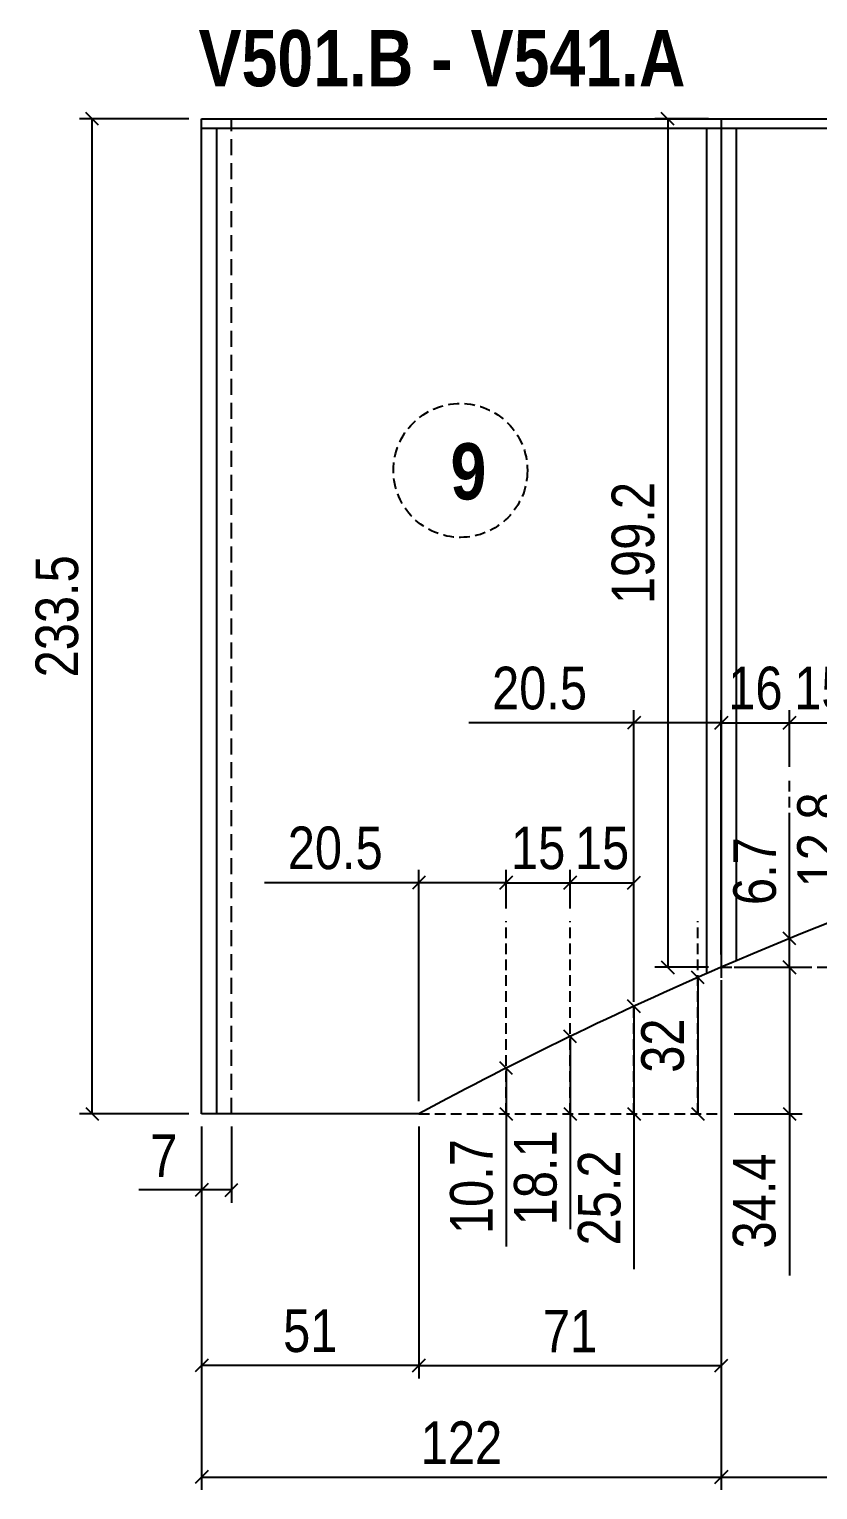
# Model space of a CAD drawing. Extents: x -15895 to 12929, y -2522 to 15173.
# Drawn here: x 10203.2 to 10388.3, y 4636.3 to 4979.1 of the extents above; entities that cross this region are included whole.
import ezdxf

# ---------------------------------------------------------------- set-up
doc = ezdxf.new("R2010")
doc.units = 0
doc.header["$PDMODE"] = 35
doc.header["$PDSIZE"] = -10
doc.linetypes.add('DASHED', pattern=[0.75, 0.5, -0.25])
doc.linetypes.add('HIDDEN', pattern=[0.375, 0.25, -0.125])
for name, color, linetype in [('COTA', 241, 'Continuous'), ('NOMENCLATURA', 7, 'Continuous'), ('Painéis', 200, 'Continuous'), ('SARR_2.2x7', 40, 'Continuous'), ('SARR_3.5x7', 81, 'Continuous')]:
    doc.layers.add(name, color=color, linetype=linetype)
doc.styles.add('COTA TECNICA', font='techl___.ttf', dxfattribs={"height": 10})
doc.styles.add('TECNICA', font='techb___.ttf', dxfattribs={"height": 10})
doc.dimstyles.new('PAINEL', dxfattribs={"dimtxt": 10, "dimasz": 3, "dimexe": 3, "dimexo": 3, "dimgap": 3, "dimtad": 1, "dimdec": 1, "dimzin": 12, "dimdsep": 46, "dimtxsty": 'COTA TECNICA', "dimblk1": 'OBLIQUE', "dimblk2": 'OBLIQUE', "dimsah": 1, "dimcen": 0.9, "dimclrd": 4, "dimclre": 4, "dimclrt": 240, "dimadec": 1, "dimazin": 3, "dimtfac": 1, "dimtdec": 1, "dimtmove": 0, "dimatfit": 3, "dimfxl": 1, "dimtolj": 1, "dimtzin": 12, "dimarcsym": 0})

# ---------------------------------------------------------------- blocks, each defined once
blk = doc.blocks.new('_Oblique')
at = {"color": 0, "linetype": 'ByBlock', "lineweight": -2}
blk.add_line((-0.5, -0.5), (0.5, 0.5), dxfattribs=at)
blk = doc.blocks.new('*D2041')
at = {"layer": 'COTA', "color": 4, "lineweight": -2, "transparency": 16777216}
for p, q in [((10243.64, 4721.55), (10243.64, 4662.45)), ((10294.64, 4721.55), (10294.64, 4662.45)), ((10294.64, 4665.45), (10243.64, 4665.45))]:
    blk.add_line(p, q, dxfattribs=at)
at = {"layer": 'Defpoints', "color": 0, "transparency": 16777216}
for p in [(10243.64, 4724.55), (10294.64, 4724.55), (10243.64, 4665.45)]:
    blk.add_point(p, dxfattribs=at)
at = {"layer": 'COTA', "color": 4, "lineweight": -2, "transparency": 16777216, "xscale": 3, "yscale": 3, "zscale": 3, "rotation": 180}
blk.add_blockref('_Oblique', (10243.64, 4665.45), dxfattribs=at)
at = {"layer": 'COTA', "color": 4, "lineweight": -2, "transparency": 16777216, "xscale": 3, "yscale": 3, "zscale": 3}
blk.add_blockref('_Oblique', (10294.64, 4665.45), dxfattribs=at)
at = {"layer": 'COTA', "color": 240, "transparency": 16777216, "insert": (10269.14, 4673.56), "char_height": 10, "attachment_point": 5, "style": 'COTA TECNICA'}
blk.add_mtext('\\A1;51', dxfattribs=at)
blk = doc.blocks.new('*D2042')
at = {"layer": 'COTA', "color": 4, "lineweight": -2, "transparency": 16777216}
for p, q in [((10365.64, 4755.94), (10365.64, 4662.45)), ((10294.64, 4721.55), (10294.64, 4662.45)), ((10294.64, 4665.45), (10365.64, 4665.45))]:
    blk.add_line(p, q, dxfattribs=at)
at = {"layer": 'Defpoints', "color": 0, "transparency": 16777216}
for p in [(10365.64, 4758.94), (10294.64, 4724.55), (10365.64, 4665.45)]:
    blk.add_point(p, dxfattribs=at)
at = {"layer": 'COTA', "color": 4, "lineweight": -2, "transparency": 16777216, "xscale": 3, "yscale": 3, "zscale": 3, "rotation": 180}
blk.add_blockref('_Oblique', (10294.64, 4665.45), dxfattribs=at)
at = {"layer": 'COTA', "color": 4, "lineweight": -2, "transparency": 16777216, "xscale": 3, "yscale": 3, "zscale": 3}
blk.add_blockref('_Oblique', (10365.64, 4665.45), dxfattribs=at)
at = {"layer": 'COTA', "color": 240, "transparency": 16777216, "insert": (10330.14, 4673.53), "char_height": 10, "attachment_point": 5, "style": 'COTA TECNICA'}
blk.add_mtext('\\A1;71', dxfattribs=at)
blk = doc.blocks.new('*D2043')
at = {"layer": 'COTA', "color": 4, "lineweight": -2, "transparency": 16777216}
for p, q in [((10365.64, 4755.94), (10365.64, 4636.29)), ((10243.64, 4721.55), (10243.64, 4636.29)), ((10243.64, 4639.29), (10365.64, 4639.29))]:
    blk.add_line(p, q, dxfattribs=at)
at = {"layer": 'Defpoints', "color": 0, "transparency": 16777216}
for p in [(10365.64, 4758.94), (10243.64, 4724.55), (10365.64, 4639.29)]:
    blk.add_point(p, dxfattribs=at)
at = {"layer": 'COTA', "color": 4, "lineweight": -2, "transparency": 16777216, "xscale": 3, "yscale": 3, "zscale": 3, "rotation": 180}
blk.add_blockref('_Oblique', (10243.64, 4639.29), dxfattribs=at)
at = {"layer": 'COTA', "color": 4, "lineweight": -2, "transparency": 16777216, "xscale": 3, "yscale": 3, "zscale": 3}
blk.add_blockref('_Oblique', (10365.64, 4639.29), dxfattribs=at)
at = {"layer": 'COTA', "color": 240, "transparency": 16777216, "insert": (10304.64, 4647.35), "char_height": 10, "attachment_point": 5, "style": 'COTA TECNICA'}
blk.add_mtext('\\A1;122', dxfattribs=at)
blk = doc.blocks.new('*D2044')
at = {"layer": 'COTA', "color": 4, "lineweight": -2, "transparency": 16777216}
for p, q in [((10487.64, 4798.89), (10487.64, 4636.29)), ((10365.64, 4755.94), (10365.64, 4636.29)), ((10365.64, 4639.29), (10487.64, 4639.29))]:
    blk.add_line(p, q, dxfattribs=at)
at = {"layer": 'Defpoints', "color": 0, "transparency": 16777216}
for p in [(10487.64, 4801.89), (10365.64, 4758.94), (10487.64, 4639.29)]:
    blk.add_point(p, dxfattribs=at)
at = {"layer": 'COTA', "color": 4, "lineweight": -2, "transparency": 16777216, "xscale": 3, "yscale": 3, "zscale": 3, "rotation": 180}
blk.add_blockref('_Oblique', (10365.64, 4639.29), dxfattribs=at)
at = {"layer": 'COTA', "color": 4, "lineweight": -2, "transparency": 16777216, "xscale": 3, "yscale": 3, "zscale": 3}
blk.add_blockref('_Oblique', (10487.64, 4639.29), dxfattribs=at)
at = {"layer": 'COTA', "color": 240, "transparency": 16777216, "insert": (10426.64, 4647.35), "char_height": 10, "attachment_point": 5, "style": 'COTA TECNICA'}
blk.add_mtext('\\A1;122', dxfattribs=at)
blk = doc.blocks.new('*D2045')
at = {"layer": 'COTA', "color": 4, "lineweight": -2, "transparency": 16777216}
for p, q in [((10240.64, 4958.09), (10214.93, 4958.09)), ((10217.93, 4724.55), (10217.93, 4958.09)), ((10240.64, 4724.55), (10214.93, 4724.55))]:
    blk.add_line(p, q, dxfattribs=at)
at = {"layer": 'Defpoints', "color": 0, "transparency": 16777216}
for p in [(10217.93, 4958.09), (10243.64, 4958.09), (10243.64, 4724.55)]:
    blk.add_point(p, dxfattribs=at)
at = {"layer": 'COTA', "color": 4, "lineweight": -2, "transparency": 16777216, "xscale": 3, "yscale": 3, "zscale": 3}
for p, rotation in [((10217.93, 4958.09), 90), ((10217.93, 4724.55), 270)]:
    blk.add_blockref('_Oblique', p, dxfattribs=dict(at, rotation=rotation))
at = {"layer": 'COTA', "color": 240, "transparency": 16777216, "insert": (10209.71, 4841.32), "char_height": 10, "attachment_point": 5, "rotation": 90, "style": 'COTA TECNICA'}
blk.add_mtext('\\A1;233.5', dxfattribs=at)
blk = doc.blocks.new('*D2046')
at = {"layer": 'COTA', "color": 4, "lineweight": -2, "transparency": 16777216}
for p, q in [((10362.64, 4958.09), (10350.06, 4958.09)), ((10353.06, 4958.09), (10353.06, 4758.94)), ((10362.64, 4758.94), (10350.06, 4758.94))]:
    blk.add_line(p, q, dxfattribs=at)
at = {"layer": 'Defpoints', "color": 0, "transparency": 16777216}
for p in [(10365.64, 4958.09), (10353.06, 4758.94), (10365.64, 4758.94)]:
    blk.add_point(p, dxfattribs=at)
at = {"layer": 'COTA', "color": 4, "lineweight": -2, "transparency": 16777216, "xscale": 3, "yscale": 3, "zscale": 3}
for p, rotation in [((10353.06, 4958.09), 90), ((10353.06, 4758.94), 270)]:
    blk.add_blockref('_Oblique', p, dxfattribs=dict(at, rotation=rotation))
at = {"layer": 'COTA', "color": 240, "transparency": 16777216, "insert": (10344.97, 4858.52), "char_height": 10, "attachment_point": 5, "rotation": 90, "style": 'COTA TECNICA'}
blk.add_mtext('\\A1;199.2', dxfattribs=at)
blk = doc.blocks.new('*D2074')
at = {"layer": 'COTA', "color": 4, "lineweight": -2, "transparency": 16777216}
for p, q in [((10243.64, 4721.55), (10243.64, 4703.67)), ((10250.64, 4721.55), (10250.64, 4703.67)), ((10243.64, 4706.67), (10228.91, 4706.67)), ((10250.64, 4706.67), (10243.64, 4706.67))]:
    blk.add_line(p, q, dxfattribs=at)
at = {"layer": 'Defpoints', "color": 0, "transparency": 16777216}
for p in [(10243.64, 4724.55), (10250.64, 4724.55), (10243.64, 4706.67)]:
    blk.add_point(p, dxfattribs=at)
at = {"layer": 'COTA', "color": 4, "lineweight": -2, "transparency": 16777216, "xscale": 3, "yscale": 3, "zscale": 3, "rotation": 180}
blk.add_blockref('_Oblique', (10243.64, 4706.67), dxfattribs=at)
at = {"layer": 'COTA', "color": 4, "lineweight": -2, "transparency": 16777216, "xscale": 3, "yscale": 3, "zscale": 3}
blk.add_blockref('_Oblique', (10250.64, 4706.67), dxfattribs=at)
at = {"layer": 'COTA', "color": 240, "transparency": 16777216, "insert": (10234.77, 4714.74), "char_height": 10, "attachment_point": 5, "style": 'COTA TECNICA'}
blk.add_mtext('\\A1;7', dxfattribs=at)
blk = doc.blocks.new('*D2082')
at = {"layer": 'COTA', "color": 4, "lineweight": -2, "transparency": 16777216}
for p, q in [((10315.14, 4735.26), (10315.14, 4724.55)), ((10315.14, 4724.55), (10315.14, 4693.38))]:
    blk.add_line(p, q, dxfattribs=at)
at = {"layer": 'Defpoints', "color": 0, "transparency": 16777216}
for p in [(10315.14, 4735.26), (10315.14, 4724.55), (10315.14, 4724.55)]:
    blk.add_point(p, dxfattribs=at)
at = {"layer": 'COTA', "color": 4, "lineweight": -2, "transparency": 16777216, "xscale": 3, "yscale": 3, "zscale": 3}
for p, rotation in [((10315.14, 4735.26), 90), ((10315.14, 4724.55), 270)]:
    blk.add_blockref('_Oblique', p, dxfattribs=dict(at, rotation=rotation))
at = {"layer": 'COTA', "color": 240, "transparency": 16777216, "insert": (10307.03, 4707.46), "char_height": 10, "attachment_point": 5, "rotation": 90, "style": 'COTA TECNICA'}
blk.add_mtext('\\A1;10.7', dxfattribs=at)
blk = doc.blocks.new('*D2083')
at = {"layer": 'COTA', "color": 4, "lineweight": -2, "transparency": 16777216}
for p, q in [((10330.14, 4742.68), (10330.14, 4724.55)), ((10330.14, 4724.55), (10330.14, 4697.5))]:
    blk.add_line(p, q, dxfattribs=at)
at = {"layer": 'Defpoints', "color": 0, "transparency": 16777216}
for p in [(10330.14, 4742.68), (10330.14, 4724.55), (10330.14, 4724.55)]:
    blk.add_point(p, dxfattribs=at)
at = {"layer": 'COTA', "color": 4, "lineweight": -2, "transparency": 16777216, "xscale": 3, "yscale": 3, "zscale": 3}
for p, rotation in [((10330.14, 4742.68), 90), ((10330.14, 4724.55), 270)]:
    blk.add_blockref('_Oblique', p, dxfattribs=dict(at, rotation=rotation))
at = {"layer": 'COTA', "color": 240, "transparency": 16777216, "insert": (10322.04, 4709.53), "char_height": 10, "attachment_point": 5, "rotation": 90, "style": 'COTA TECNICA'}
blk.add_mtext('\\A1;18.1', dxfattribs=at)
blk = doc.blocks.new('*D2084')
at = {"layer": 'COTA', "color": 4, "lineweight": -2, "transparency": 16777216}
for p, q in [((10345.14, 4749.77), (10345.14, 4724.55)), ((10345.14, 4724.55), (10345.14, 4688.04))]:
    blk.add_line(p, q, dxfattribs=at)
at = {"layer": 'Defpoints', "color": 0, "transparency": 16777216}
for p in [(10345.14, 4749.77), (10345.14, 4724.55), (10345.14, 4724.55)]:
    blk.add_point(p, dxfattribs=at)
at = {"layer": 'COTA', "color": 4, "lineweight": -2, "transparency": 16777216, "xscale": 3, "yscale": 3, "zscale": 3}
for p, rotation in [((10345.14, 4749.77), 90), ((10345.14, 4724.55), 270)]:
    blk.add_blockref('_Oblique', p, dxfattribs=dict(at, rotation=rotation))
at = {"layer": 'COTA', "color": 240, "transparency": 16777216, "insert": (10337.03, 4704.8), "char_height": 10, "attachment_point": 5, "rotation": 90, "style": 'COTA TECNICA'}
blk.add_mtext('\\A1;25.2', dxfattribs=at)
blk = doc.blocks.new('*D2085')
at = {"layer": 'COTA', "color": 4, "lineweight": -2, "transparency": 16777216}
blk.add_line((10360.14, 4756.54), (10360.14, 4724.55), dxfattribs=at)
at = {"layer": 'Defpoints', "color": 0, "transparency": 16777216}
for p in [(10360.14, 4756.54), (10360.14, 4724.55), (10360.14, 4724.55)]:
    blk.add_point(p, dxfattribs=at)
at = {"layer": 'COTA', "color": 4, "lineweight": -2, "transparency": 16777216, "xscale": 3, "yscale": 3, "zscale": 3}
for p, rotation in [((10360.14, 4756.54), 90), ((10360.14, 4724.55), 270)]:
    blk.add_blockref('_Oblique', p, dxfattribs=dict(at, rotation=rotation))
at = {"layer": 'COTA', "color": 240, "transparency": 16777216, "insert": (10351.92, 4740.55), "char_height": 10, "attachment_point": 5, "rotation": 90, "style": 'COTA TECNICA'}
blk.add_mtext('\\A1;32', dxfattribs=at)
blk = doc.blocks.new('*D2086')
at = {"layer": 'COTA', "color": 4, "lineweight": -2, "transparency": 16777216}
for p, q in [((10368.64, 4758.94), (10384.64, 4758.94)), ((10381.64, 4758.94), (10381.64, 4724.55)), ((10368.64, 4724.55), (10384.64, 4724.55)), ((10381.64, 4724.55), (10381.64, 4686.61))]:
    blk.add_line(p, q, dxfattribs=at)
at = {"layer": 'Defpoints', "color": 0, "transparency": 16777216}
for p in [(10365.64, 4758.94), (10365.64, 4724.55), (10381.64, 4724.55)]:
    blk.add_point(p, dxfattribs=at)
at = {"layer": 'COTA', "color": 4, "lineweight": -2, "transparency": 16777216, "xscale": 3, "yscale": 3, "zscale": 3}
for p, rotation in [((10381.64, 4758.94), 90), ((10381.64, 4724.55), 270)]:
    blk.add_blockref('_Oblique', p, dxfattribs=dict(at, rotation=rotation))
at = {"layer": 'COTA', "color": 240, "transparency": 16777216, "insert": (10373.42, 4704.08), "char_height": 10, "attachment_point": 5, "rotation": 90, "style": 'COTA TECNICA'}
blk.add_mtext('\\A1;34.4', dxfattribs=at)
blk = doc.blocks.new('*D2087')
at = {"layer": 'COTA', "color": 4, "lineweight": -2, "transparency": 16777216}
for p, q in [((10294.64, 4727.55), (10294.64, 4781.79)), ((10315.14, 4772.75), (10315.14, 4781.79)), ((10294.64, 4778.79), (10258.37, 4778.79)), ((10315.14, 4778.79), (10294.64, 4778.79))]:
    blk.add_line(p, q, dxfattribs=at)
at = {"layer": 'Defpoints', "color": 0, "transparency": 16777216}
for p in [(10315.14, 4778.79), (10315.14, 4769.75), (10294.64, 4724.55)]:
    blk.add_point(p, dxfattribs=at)
at = {"layer": 'COTA', "color": 4, "lineweight": -2, "transparency": 16777216, "xscale": 3, "yscale": 3, "zscale": 3, "rotation": 180}
blk.add_blockref('_Oblique', (10294.64, 4778.79), dxfattribs=at)
at = {"layer": 'COTA', "color": 4, "lineweight": -2, "transparency": 16777216, "xscale": 3, "yscale": 3, "zscale": 3}
blk.add_blockref('_Oblique', (10315.14, 4778.79), dxfattribs=at)
at = {"layer": 'COTA', "color": 240, "transparency": 16777216, "insert": (10275, 4786.9), "char_height": 10, "attachment_point": 5, "style": 'COTA TECNICA'}
blk.add_mtext('\\A1;20.5', dxfattribs=at)
blk = doc.blocks.new('*D2088')
at = {"layer": 'COTA', "color": 4, "lineweight": -2, "transparency": 16777216}
for p, q in [((10315.14, 4772.75), (10315.14, 4781.79)), ((10330.14, 4772.75), (10330.14, 4781.79)), ((10315.14, 4778.79), (10330.14, 4778.79))]:
    blk.add_line(p, q, dxfattribs=at)
at = {"layer": 'Defpoints', "color": 0, "transparency": 16777216}
for p in [(10330.14, 4778.79), (10315.14, 4769.75), (10330.14, 4769.75)]:
    blk.add_point(p, dxfattribs=at)
at = {"layer": 'COTA', "color": 4, "lineweight": -2, "transparency": 16777216, "xscale": 3, "yscale": 3, "zscale": 3, "rotation": 180}
blk.add_blockref('_Oblique', (10315.14, 4778.79), dxfattribs=at)
at = {"layer": 'COTA', "color": 4, "lineweight": -2, "transparency": 16777216, "xscale": 3, "yscale": 3, "zscale": 3}
blk.add_blockref('_Oblique', (10330.14, 4778.79), dxfattribs=at)
at = {"layer": 'COTA', "color": 240, "transparency": 16777216, "insert": (10322.64, 4786.9), "char_height": 10, "attachment_point": 5, "style": 'COTA TECNICA'}
blk.add_mtext('\\A1;15', dxfattribs=at)
blk = doc.blocks.new('*D2089')
at = {"layer": 'COTA', "color": 4, "lineweight": -2, "transparency": 16777216}
for p, q in [((10330.14, 4772.75), (10330.14, 4781.79)), ((10345.14, 4772.75), (10345.14, 4781.79)), ((10330.14, 4778.79), (10345.14, 4778.79))]:
    blk.add_line(p, q, dxfattribs=at)
at = {"layer": 'Defpoints', "color": 0, "transparency": 16777216}
for p in [(10345.14, 4778.79), (10330.14, 4769.75), (10345.14, 4769.75)]:
    blk.add_point(p, dxfattribs=at)
at = {"layer": 'COTA', "color": 4, "lineweight": -2, "transparency": 16777216, "xscale": 3, "yscale": 3, "zscale": 3, "rotation": 180}
blk.add_blockref('_Oblique', (10330.14, 4778.79), dxfattribs=at)
at = {"layer": 'COTA', "color": 4, "lineweight": -2, "transparency": 16777216, "xscale": 3, "yscale": 3, "zscale": 3}
blk.add_blockref('_Oblique', (10345.14, 4778.79), dxfattribs=at)
at = {"layer": 'COTA', "color": 240, "transparency": 16777216, "insert": (10337.64, 4786.9), "char_height": 10, "attachment_point": 5, "style": 'COTA TECNICA'}
blk.add_mtext('\\A1;15', dxfattribs=at)
blk = doc.blocks.new('*D2090')
at = {"layer": 'COTA', "color": 4, "lineweight": -2, "transparency": 16777216}
for p, q in [((10345.14, 4752.77), (10345.14, 4819.31)), ((10365.64, 4761.94), (10365.64, 4819.31)), ((10345.14, 4816.31), (10306.33, 4816.31)), ((10365.64, 4816.31), (10345.14, 4816.31))]:
    blk.add_line(p, q, dxfattribs=at)
at = {"layer": 'Defpoints', "color": 0, "transparency": 16777216}
for p in [(10365.64, 4816.31), (10365.64, 4758.94), (10345.14, 4749.77)]:
    blk.add_point(p, dxfattribs=at)
at = {"layer": 'COTA', "color": 4, "lineweight": -2, "transparency": 16777216, "xscale": 3, "yscale": 3, "zscale": 3, "rotation": 180}
blk.add_blockref('_Oblique', (10345.14, 4816.31), dxfattribs=at)
at = {"layer": 'COTA', "color": 4, "lineweight": -2, "transparency": 16777216, "xscale": 3, "yscale": 3, "zscale": 3}
blk.add_blockref('_Oblique', (10365.64, 4816.31), dxfattribs=at)
at = {"layer": 'COTA', "color": 240, "transparency": 16777216, "insert": (10322.97, 4824.42), "char_height": 10, "attachment_point": 5, "style": 'COTA TECNICA'}
blk.add_mtext('\\A1;20.5', dxfattribs=at)
blk = doc.blocks.new('*D2096')
at = {"layer": 'COTA', "color": 4, "lineweight": -2, "transparency": 16777216}
for p, q in [((10381.64, 4765.69), (10381.64, 4794.34)), ((10381.64, 4758.94), (10381.64, 4765.69))]:
    blk.add_line(p, q, dxfattribs=at)
at = {"layer": 'Defpoints', "color": 0, "transparency": 16777216}
for p in [(10381.64, 4765.69), (10381.64, 4765.69), (10381.64, 4758.94)]:
    blk.add_point(p, dxfattribs=at)
at = {"layer": 'COTA', "color": 4, "lineweight": -2, "transparency": 16777216, "xscale": 3, "yscale": 3, "zscale": 3}
for p, rotation in [((10381.64, 4765.69), 90), ((10381.64, 4758.94), 270)]:
    blk.add_blockref('_Oblique', p, dxfattribs=dict(at, rotation=rotation))
at = {"layer": 'COTA', "color": 240, "transparency": 16777216, "insert": (10373.53, 4781.51), "char_height": 10, "attachment_point": 5, "rotation": 90, "style": 'COTA TECNICA'}
blk.add_mtext('\\A1;6.7', dxfattribs=at)
blk = doc.blocks.new('*D2097')
at = {"layer": 'COTA', "color": 4, "lineweight": -2, "transparency": 16777216}
for p, q in [((10396.64, 4771.7), (10396.64, 4802.96)), ((10396.64, 4758.94), (10396.64, 4771.7))]:
    blk.add_line(p, q, dxfattribs=at)
at = {"layer": 'Defpoints', "color": 0, "transparency": 16777216}
for p in [(10396.64, 4771.7), (10396.64, 4771.7), (10396.64, 4758.94)]:
    blk.add_point(p, dxfattribs=at)
at = {"layer": 'COTA', "color": 4, "lineweight": -2, "transparency": 16777216, "xscale": 3, "yscale": 3, "zscale": 3}
for p, rotation in [((10396.64, 4771.7), 90), ((10396.64, 4758.94), 270)]:
    blk.add_blockref('_Oblique', p, dxfattribs=dict(at, rotation=rotation))
at = {"layer": 'COTA', "color": 240, "transparency": 16777216, "insert": (10388.54, 4788.83), "char_height": 10, "attachment_point": 5, "rotation": 90, "style": 'COTA TECNICA'}
blk.add_mtext('\\A1;12.8', dxfattribs=at)
blk = doc.blocks.new('*D2098')
at = {"layer": 'COTA', "color": 4, "lineweight": -2, "transparency": 16777216}
for p, q in [((10365.64, 4761.94), (10365.64, 4819.31)), ((10381.64, 4805.96), (10381.64, 4819.31)), ((10365.64, 4816.31), (10381.64, 4816.31))]:
    blk.add_line(p, q, dxfattribs=at)
at = {"layer": 'Defpoints', "color": 0, "transparency": 16777216}
for p in [(10381.64, 4816.31), (10381.64, 4802.96), (10365.64, 4758.94)]:
    blk.add_point(p, dxfattribs=at)
at = {"layer": 'COTA', "color": 4, "lineweight": -2, "transparency": 16777216, "xscale": 3, "yscale": 3, "zscale": 3, "rotation": 180}
blk.add_blockref('_Oblique', (10365.64, 4816.31), dxfattribs=at)
at = {"layer": 'COTA', "color": 4, "lineweight": -2, "transparency": 16777216, "xscale": 3, "yscale": 3, "zscale": 3}
blk.add_blockref('_Oblique', (10381.64, 4816.31), dxfattribs=at)
at = {"layer": 'COTA', "color": 240, "transparency": 16777216, "insert": (10373.64, 4824.42), "char_height": 10, "attachment_point": 5, "style": 'COTA TECNICA'}
blk.add_mtext('\\A1;16', dxfattribs=at)
blk = doc.blocks.new('*D2099')
at = {"layer": 'COTA', "color": 4, "lineweight": -2, "transparency": 16777216}
for p, q in [((10381.64, 4805.96), (10381.64, 4819.31)), ((10396.64, 4805.96), (10396.64, 4819.31)), ((10381.64, 4816.31), (10396.64, 4816.31))]:
    blk.add_line(p, q, dxfattribs=at)
at = {"layer": 'Defpoints', "color": 0, "transparency": 16777216}
for p in [(10396.64, 4816.31), (10381.64, 4802.96), (10396.64, 4802.96)]:
    blk.add_point(p, dxfattribs=at)
at = {"layer": 'COTA', "color": 4, "lineweight": -2, "transparency": 16777216, "xscale": 3, "yscale": 3, "zscale": 3, "rotation": 180}
blk.add_blockref('_Oblique', (10381.64, 4816.31), dxfattribs=at)
at = {"layer": 'COTA', "color": 4, "lineweight": -2, "transparency": 16777216, "xscale": 3, "yscale": 3, "zscale": 3}
blk.add_blockref('_Oblique', (10396.64, 4816.31), dxfattribs=at)
at = {"layer": 'COTA', "color": 240, "transparency": 16777216, "insert": (10389.14, 4824.42), "char_height": 10, "attachment_point": 5, "style": 'COTA TECNICA'}
blk.add_mtext('\\A1;15', dxfattribs=at)

msp = doc.modelspace()

# ---------------------------------------------------------------- linework, layer by layer
at = {"layer": 'COTA', "linetype": 'DASHED', "ltscale": 5}
for p, q in [((10381.64, 4758.94), (10381.64, 4802.96)), ((10315.14, 4724.55), (10315.14, 4769.75)), ((10330.14, 4724.55), (10330.14, 4769.75)), ((10345.14, 4724.55), (10345.14, 4769.75)), ((10360.14, 4724.55), (10360.14, 4769.75)), ((10365.64, 4758.94), (10487.64, 4758.94)), ((10365.64, 4758.94), (10365.64, 4724.55)), ((10294.64, 4724.55), (10365.64, 4724.55))]:
    msp.add_line(p, q, dxfattribs=at)
msp.add_circle((10304.4, 4875.57), 15.72, dxfattribs=at)
at = {"layer": 'Painéis', "linetype": 'ByBlock'}
for p, q in [((10243.64, 4958.09), (11222.64, 4958.09)), ((10243.64, 4724.55), (10243.64, 4958.09)), ((10365.64, 4958.09), (10365.64, 4758.94)), ((10294.64, 4724.55), (10243.64, 4724.55))]:
    msp.add_line(p, q, dxfattribs=at)
for start, end in [(105.38496, 113.39977), (113.39977, 118.28589)]:
    msp.add_arc((10733.14, 3909.69), 925.36, start, end, dxfattribs=at)
at = {"layer": 'SARR_2.2x7', "linetype": 'HIDDEN', "ltscale": 15}
msp.add_line((10250.64, 4724.55), (10250.64, 4958.09), dxfattribs=at)
at = {"layer": 'SARR_2.2x7', "linetype": 'Continuous'}
for p, q in [((10243.64, 4955.89), (10365.64, 4955.89)), ((10365.64, 4955.89), (10487.64, 4955.89))]:
    msp.add_line(p, q, dxfattribs=at)
at = {"layer": 'SARR_3.5x7'}
for p, q in [((10247.14, 4955.89), (10247.14, 4724.55)), ((10362.14, 4955.89), (10362.14, 4757.42)), ((10369.14, 4955.89), (10369.14, 4760.45))]:
    msp.add_line(p, q, dxfattribs=at)

# ---------------------------------------------------------------- texts
at = {"layer": 'NOMENCLATURA', "style": 'TECNICA'}
for s, p in [('V501.B - V541.A', (10242.92, 4965.74)), ('9', (10302.07, 4868.75))]:
    msp.add_text(s, height=13.2, dxfattribs=at).set_placement(p)

# ---------------------------------------------------------------- dimensions: what is measured, and where the dimension line sits
at = {"layer": 'COTA'}
for base, p1, p2, picture, middle in [((10217.93, 4958.09), (10243.64, 4724.55), (10243.64, 4958.09), '*D2045', (10209.71, 4841.32)), ((10353.0623, 4758.942), (10365.637, 4958.0935), (10365.637, 4758.942), '*D2046', (10344.9746, 4858.5178)), ((10396.64, 4771.7), (10396.64, 4758.94), (10396.64, 4771.7), '*D2097', (10388.54, 4788.83)), ((10381.637, 4765.6882), (10381.637, 4758.942), (10381.637, 4765.6882), '*D2096', (10373.5346, 4781.5128)), ((10360.14, 4724.55), (10360.14, 4756.54), (10360.14, 4724.55), '*D2085', (10351.92, 4740.55)), ((10345.14, 4724.55), (10345.14, 4749.77), (10345.14, 4724.55), '*D2084', (10337.03, 4704.8)), ((10330.14, 4724.55), (10330.14, 4742.68), (10330.14, 4724.55), '*D2083', (10322.04, 4709.53)), ((10315.14, 4724.55), (10315.14, 4735.26), (10315.14, 4724.55), '*D2082', (10307.03, 4707.46))]:
    dim = msp.add_linear_dim(base=base, p1=p1, p2=p2, angle=90, dimstyle='PAINEL', dxfattribs=at)
    dim.commit()
    dim.dimension.update_dxf_attribs({"geometry": picture, "text_midpoint": middle})
for base, p1, p2, picture, middle in [((10365.64, 4816.31), (10345.14, 4749.77), (10365.64, 4758.94), '*D2090', (10322.97, 4816.31)), ((10381.64, 4816.31), (10365.64, 4758.94), (10381.64, 4802.96), '*D2098', (10373.64, 4816.31)), ((10396.64, 4816.31), (10381.64, 4802.96), (10396.64, 4802.96), '*D2099', (10389.14, 4816.31)), ((10315.14, 4778.79), (10294.64, 4724.55), (10315.14, 4769.75), '*D2087', (10275, 4778.79))]:
    dim = msp.add_linear_dim(base=base, p1=p1, p2=p2, dimstyle='PAINEL', dxfattribs=at)
    dim.commit()
    dim.dimension.update_dxf_attribs({"geometry": picture, "text_midpoint": middle, "dimtype": 160})
dim = msp.add_linear_dim(base=(10487.64, 4639.29), p1=(10365.64, 4758.94), p2=(10487.64, 4801.89), dimstyle='PAINEL', override={"dimtmove": 1}, dxfattribs=at)
dim.commit()
dim.dimension.update_dxf_attribs({"geometry": '*D2044', "text_midpoint": (10426.64, 4647.35)})
for base, p1, p2, picture, middle in [((10330.14, 4778.79), (10315.14, 4769.75), (10330.14, 4769.75), '*D2088', (10322.64, 4778.79)), ((10345.14, 4778.79), (10330.14, 4769.75), (10345.14, 4769.75), '*D2089', (10337.64, 4778.79))]:
    dim = msp.add_linear_dim(base=base, p1=p1, p2=p2, dimstyle='PAINEL', override={"dimtmove": 1}, dxfattribs=at)
    dim.commit()
    dim.dimension.update_dxf_attribs({"geometry": picture, "text_midpoint": middle, "dimtype": 160})
for base, p1, p2, picture, middle in [((10365.64, 4639.29), (10243.64, 4724.55), (10365.64, 4758.94), '*D2043', (10304.64, 4647.35)), ((10365.64, 4665.45), (10294.64, 4724.55), (10365.64, 4758.94), '*D2042', (10330.14, 4673.53)), ((10243.64, 4706.67), (10250.64, 4724.55), (10243.64, 4724.55), '*D2074', (10234.77, 4714.74)), ((10243.64, 4665.45), (10294.64, 4724.55), (10243.64, 4724.55), '*D2041', (10269.14, 4673.56))]:
    dim = msp.add_linear_dim(base=base, p1=p1, p2=p2, dimstyle='PAINEL', dxfattribs=at)
    dim.commit()
    dim.dimension.update_dxf_attribs({"geometry": picture, "text_midpoint": middle})
dim = msp.add_linear_dim(base=(10381.64, 4724.55), p1=(10365.64, 4758.94), p2=(10365.64, 4724.55), angle=90, dimstyle='PAINEL', dxfattribs=at)
dim.commit()
dim.dimension.update_dxf_attribs({"geometry": '*D2086', "text_midpoint": (10381.64, 4704.08), "dimtype": 160})

doc.saveas('drawing.dxf')
